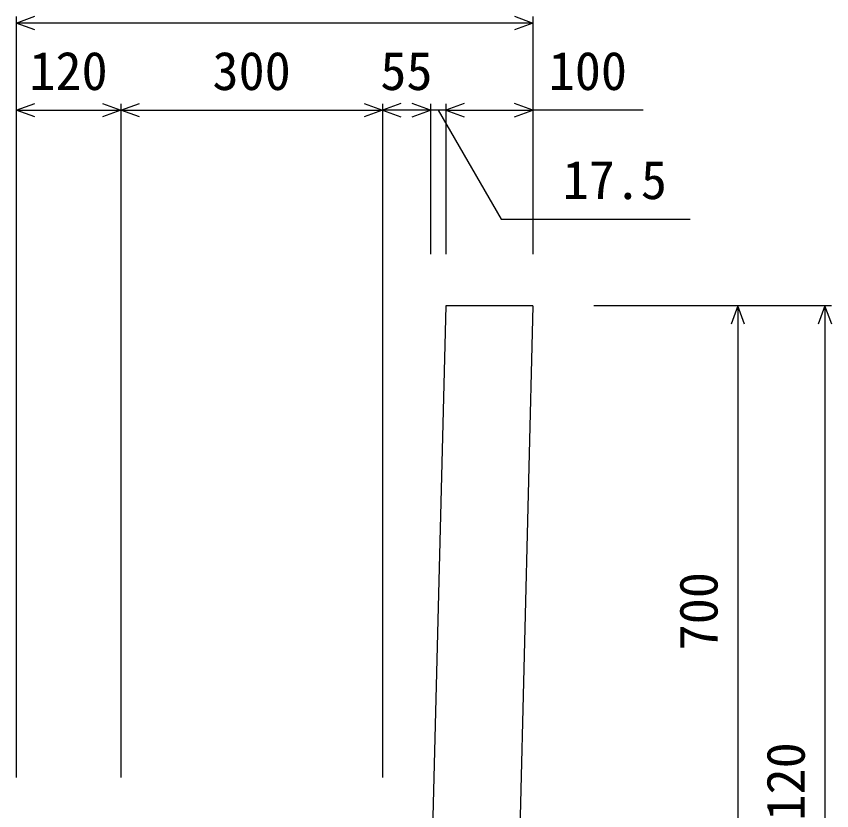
# Model space of a CAD drawing. Units: millimetres, scale not verified. Extents: x -16800 to 16800, y -5940 to 5940.
# Drawn here: x 10503 to 11438, y 247 to 1157 of the extents above; entities that cross this region are included whole.
import ezdxf
from ezdxf.enums import TextEntityAlignment as Align

# ---------------------------------------------------------------- set-up
doc = ezdxf.new("R2010")
doc.units = ezdxf.units.MM
doc.header["$LTSCALE"] = 20
doc.layers.add('0-0_DIM', color=7, linetype='Continuous', lineweight=25)
doc.layers.add('0-5_OUTLINE', color=3, linetype='Continuous', lineweight=25)
doc.styles.add('ＭＳ ゴシック', font='')
doc.styles.get('ＭＳ ゴシック').set_extended_font_data('MS Gothic')

msp = doc.modelspace()

# ---------------------------------------------------------------- linework, layer by layer
at = {"layer": '0-0_DIM'}
for p, q in [((10502.6, 1156.99), (10502.6, 284.49)), ((11095.1, 1156.99), (11095.1, 884.49)), ((11095.1, 1149.49), (10502.6, 1149.49)), ((10622.6, 1056.99), (10622.6, 284.49)), ((10922.6, 1056.99), (10922.6, 284.49)), ((10977.6, 1056.99), (10977.6, 884.49)), ((10995.1, 1056.99), (10995.1, 884.49)), ((10502.6, 1049.49), (10622.6, 1049.49)), ((10622.6, 1049.49), (10922.6, 1049.49)), ((10995.1, 1049.49), (11095.1, 1049.49)), ((11221.47, 1049.49), (11095.1, 1049.49)), ((11437.6, 825.37), (11165.1, 825.37)), ((11330.1, 825.37), (11330.1, 125.37)), ((11430.1, 825.37), (11430.1, -294.63))]:
    msp.add_line(p, q, dxfattribs=at)
for points in [[(10523.75, 1141.79), (10502.6, 1149.49), (10523.75, 1157.18)], [(11073.96, 1157.18), (11095.1, 1149.49), (11073.96, 1141.79)], [(10523.75, 1041.79), (10502.6, 1049.49), (10523.75, 1057.18)], [(10601.46, 1057.18), (10622.6, 1049.49), (10601.46, 1041.79)], [(10643.75, 1041.79), (10622.6, 1049.49), (10643.75, 1057.18)], [(10901.46, 1057.18), (10922.6, 1049.49), (10901.46, 1041.79)], [(10943.75, 1057.18), (10922.6, 1049.49), (10943.75, 1041.79)], [(10956.46, 1041.79), (10977.6, 1049.49), (10956.46, 1057.18)], [(11016.25, 1057.18), (10995.1, 1049.49), (11016.25, 1041.79)], [(11073.96, 1041.79), (11095.1, 1049.49), (11073.96, 1057.18)], [(10995.1, 1049.49), (10977.6, 1049.49), (10922.6, 1049.49)], [(10986.35, 1049.49), (11058.53, 924.48), (11275.29, 924.48)], [(11337.8, 804.22), (11330.1, 825.37), (11322.41, 804.22)], [(11437.8, 804.22), (11430.1, 825.37), (11422.41, 804.22)]]:
    msp.add_lwpolyline(points, dxfattribs=at)
at = {"layer": '0-5_OUTLINE'}
for p, q in [((10995.1, 825.37), (10977.6, 125.37)), ((11095.1, 825.37), (10995.1, 825.37)), ((11095.1, 825.37), (11067.1, -294.63))]:
    msp.add_line(p, q, dxfattribs=at)

# ---------------------------------------------------------------- texts
at = {"layer": '0-0_DIM', "style": 'ＭＳ ゴシック'}
for s, p in [('120', (10517.6, 1059.49)), ('300', (10727.6, 1059.49)), ('55', (10920.1, 1059.49)), ('100', (11113.26, 1059.49)), ('17.5', (11129.19, 934.48))]:
    msp.add_text(s, height=43.99, dxfattribs=at).set_placement(p, align=Align.BOTTOM_LEFT)
for s, p in [('700', (11320.1, 430.37)), ('1120', (11420.1, 205.37))]:
    msp.add_text(s, height=43.99, rotation=90, dxfattribs=at).set_placement(p, align=Align.BOTTOM_LEFT)

doc.saveas('drawing.dxf')
